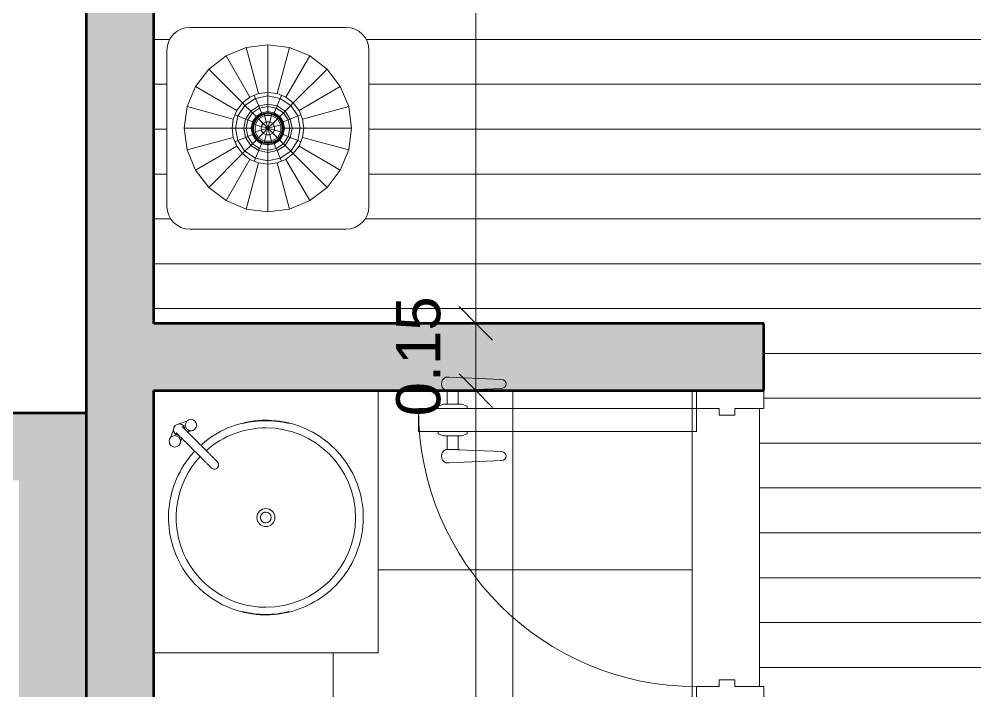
# Model space of a CAD drawing. Header units: metres. Extents: x 11 to 152, y 1 to 34.
# Drawn here: x 83.715 to 85.845, y 26.449 to 27.946 of the extents above; entities that cross this region are included whole.
import ezdxf

# ---------------------------------------------------------------- set-up
doc = ezdxf.new("R2010")
doc.units = ezdxf.units.M
for name, color, linetype, lineweight in [('A-ANNO-DIMS', 211, 'Continuous', 9), ('A-ANNO-DIMS-100', 211, 'Continuous', 9), ('A-DETL-GENF', 92, 'Continuous', 9), ('A-DOOR', 31, 'Continuous', 9), ('A-DOOR-1', 31, 'Continuous', 18), ('A-FLOR', 192, 'Continuous', 9), ('A-FLOR-PATT', 8, 'Continuous', 9), ('A-WALL-1', 113, 'Continuous', 50), ('A-WALL-PATT-1', 111, 'Continuous', 9), ('E-LITE-EQPM', 33, 'Continuous', 9), ('G-IMPT', 8, 'Continuous', 9), ('I-FURN', 30, 'Continuous', 9), ('P-SANR-FIXT', 6, 'Continuous', 9)]:
    doc.layers.add(name, color=color, linetype=linetype, lineweight=lineweight)
doc.styles.add('Arial_1', font='Arial.ttf', dxfattribs={"height": 0.098353})
doc.dimstyles.new('Cota_1_25', dxfattribs={"dimscale": 0.3048, "dimtxt": 0.1, "dimasz": 0.246063, "dimexe": 0, "dimexo": 0.0625, "dimgap": 0.164042, "dimtad": 1, "dimrnd": 0.01, "dimzin": 0, "dimdsep": 46, "dimtxsty": 'Arial_1', "dimblk1": 'OBLIQUE', "dimblk2": 'OBLIQUE', "dimsah": 1, "dimcen": 0.09, "dimazin": 0, "dimtfac": 1, "dimtdec": 4, "dimtix": 1, "dimtmove": 0, "dimatfit": 3, "dimfxl": 0, "dimfxlon": 1, "dimtvp": 1, "dimtolj": 1, "dimtzin": 0, "dimarcsym": 2})

# ---------------------------------------------------------------- blocks, each defined once
blk = doc.blocks.new('EA-Sencilla abisagrada - 70 x 210-1204206-2 Piso _Tipo_')
at = {"layer": 'A-DETL-GENF'}
for p, q in [((0.249, 0.6388), (0.254, 0.6513)), ((0.259, 0.6513), (0.254, 0.6513)), ((0.259, 0.6513), (0.259, 0.5863)), ((0.31, 0.6513), (0.315, 0.6513)), ((0.31, 0.6513), (0.31, 0.5863)), ((0.32, 0.6388), (0.315, 0.6513)), ((0.189, 0.6338), (0.189, 0.6263)), ((0.194, 0.5091), (0.189, 0.6263)), ((0.219, 0.6263), (0.214, 0.5091)), ((0.219, 0.6038), (0.219, 0.6338)), ((0.219, 0.6313), (0.249, 0.6313)), ((0.249, 0.6388), (0.249, 0.5988)), ((0.32, 0.6388), (0.32, 0.5988)), ((0.35, 0.6313), (0.32, 0.6313)), ((0.35, 0.6038), (0.35, 0.6338)), ((0.35, 0.6263), (0.355, 0.5091)), ((0.375, 0.5091), (0.38, 0.6263)), ((0.38, 0.6338), (0.38, 0.6263)), ((0.249, 0.6063), (0.219, 0.6063)), ((0.249, 0.5988), (0.254, 0.5863)), ((0.32, 0.5988), (0.315, 0.5863)), ((0.32, 0.6063), (0.35, 0.6063)), ((0.254, 0.5863), (0.259, 0.5863)), ((0.315, 0.5863), (0.31, 0.5863))]:
    blk.add_line(p, q, dxfattribs=at)
for centre, radius, start, end in [((0.204, 0.6276), 0.0162, 22.6199, 157.3801), ((0.365, 0.6276), 0.0162, 22.6199, 157.3801), ((0.204, 0.5095), 0.01, 182.4476, 357.5524), ((0.365, 0.5095), 0.01, 182.4476, 357.5524)]:
    blk.add_arc(centre, radius, start, end, dxfattribs=at)
at = {"layer": 'A-DOOR'}
blk.add_arc((0.31, 0.075), 0.62, 90, 180, dxfattribs=at)
at = {"layer": 'A-DOOR-1'}
for p, q in [((0.259, 0.075), (0.259, 0.695)), ((0.31, 0.695), (0.259, 0.695)), ((0.31, 0.075), (0.31, 0.695)), ((-0.31, 0.075), (-0.35, 0.075)), ((-0.31, 0.025), (-0.31, 0.075)), ((0.31, 0.075), (0.259, 0.075)), ((0.35, 0.075), (0.31, 0.075)), ((0.31, 0.075), (0.31, 0.025)), ((-0.295, 0.025), (-0.31, 0.025)), ((-0.295, -0.01), (-0.295, 0.025)), ((0.31, 0.025), (0.295, 0.025)), ((0.295, 0.025), (0.295, -0.01)), ((-0.31, -0.075), (-0.31, -0.01)), ((-0.31, -0.01), (-0.295, -0.01)), ((0.295, -0.01), (0.31, -0.01)), ((0.31, -0.01), (0.31, -0.075)), ((-0.35, -0.075), (-0.31, -0.075)), ((0.31, -0.075), (0.35, -0.075))]:
    blk.add_line(p, q, dxfattribs=at)
blk = doc.blocks.new('M_Table-End - nochero-1375290-2 Piso _Tipo_')
at = {"layer": 'I-FURN'}
for p, q in [((0.4029, 0.3774), (0.0545, 0.3774)), ((0.0037, 0.3266), (0.0037, -0.0218)), ((0.4537, -0.0218), (0.4537, 0.3266)), ((0.0545, -0.0726), (0.4029, -0.0726))]:
    blk.add_line(p, q, dxfattribs=at)
for centre, start, end in [((0.0545, 0.3266), 90, 180), ((0.4029, 0.3266), 0, 90), ((0.0545, -0.0218), 180, 270), ((0.4029, -0.0218), 270, 0)]:
    blk.add_arc(centre, 0.0508, start, end, dxfattribs=at)
blk = doc.blocks.new('Lamp38i - Name-1374313-2 Piso _Tipo_')
at = {"layer": 'G-IMPT'}
for p, q in [((0, 0.0381), (0, 0.0265)), ((-0.0265, 0), (-0.0381, 0)), ((0.0265, 0), (0.0381, 0)), ((0, -0.0381), (0, -0.0265))]:
    blk.add_line(p, q, dxfattribs=at)
blk = doc.blocks.new('Lamp38i - 12zlmp38i_dwg-1374311-2 Piso _Tipo_')
at = {"layer": 'G-IMPT'}
for p, q in [((-0.0482, 0.18), (-0.0931, 0.1613)), ((0, 0.1863), (-0.0482, 0.18)), ((-0.0207, 0.0772), (-0.0482, 0.18)), ((0.0482, 0.18), (0, 0.1863)), ((0, 0.0799), (0, 0.1863)), ((0.0207, 0.0772), (0.0482, 0.18)), ((0.0482, 0.18), (0.0931, 0.1613)), ((-0.1317, 0.1317), (-0.0931, 0.1613)), ((-0.04, 0.0693), (-0.0931, 0.1613)), ((0.04, 0.0693), (0.0931, 0.1613)), ((0.1317, 0.1317), (0.0931, 0.1613)), ((-0.1317, 0.1317), (-0.1613, 0.0931)), ((-0.1317, 0.1317), (-0.0565, 0.0565)), ((0.0565, 0.0565), (0.1317, 0.1317)), ((0.1613, 0.0931), (0.1317, 0.1317)), ((-0.1613, 0.0931), (-0.18, 0.0482)), ((-0.1613, 0.0931), (-0.0693, 0.04)), ((0.0693, 0.04), (0.1613, 0.0931)), ((0.18, 0.0482), (0.1613, 0.0931)), ((-0.04, 0.0693), (-0.0565, 0.0565)), ((-0.0511, 0.0511), (-0.0276, 0.0667)), ((-0.0207, 0.0772), (-0.04, 0.0693)), ((-0.0303, 0.0732), (-0.0276, 0.0667)), ((-0.0276, 0.0667), (0, 0.0722)), ((-0.0276, 0.0667), (-0.0206, 0.0498)), ((0, 0.0799), (-0.0207, 0.0772)), ((0.0207, 0.0772), (0, 0.0799)), ((0, 0.0799), (0, 0.0722)), ((0.0276, 0.0667), (0, 0.0722)), ((0, 0.0539), (0, 0.0722)), ((0.0276, 0.0667), (0.0206, 0.0498)), ((0.04, 0.0693), (0.0207, 0.0772)), ((0.0276, 0.0667), (0.0303, 0.0732)), ((0.0511, 0.0511), (0.0276, 0.0667)), ((0.0565, 0.0565), (0.04, 0.0693)), ((-0.18, 0.0482), (-0.1863, 0)), ((-0.0772, 0.0207), (-0.18, 0.0482)), ((-0.0565, 0.0565), (-0.0693, 0.04)), ((-0.0511, 0.0511), (-0.0667, 0.0276)), ((-0.0511, 0.0511), (-0.0565, 0.0565)), ((-0.0511, 0.0511), (-0.0381, 0.0381)), ((-0.0206, 0.0498), (-0.0381, 0.0381)), ((-0.0381, 0.0381), (-0.0206, 0.0498)), ((-0.0344, 0.0344), (-0.0186, 0.0449)), ((-0.0206, 0.0498), (0, 0.0539)), ((0, 0.0539), (-0.0206, 0.0498)), ((-0.0186, 0.0449), (-0.0206, 0.0498)), ((0, 0.0486), (-0.0186, 0.0449)), ((-0.0186, 0.0449), (-0.0142, 0.0343)), ((0.0206, 0.0498), (0, 0.0539)), ((0, 0.0539), (0.0206, 0.0498)), ((0, 0.0486), (0, 0.0539)), ((0, 0.0371), (0, 0.0486)), ((0.0186, 0.0449), (0, 0.0486)), ((0.0142, 0.0343), (0.0186, 0.0449)), ((0.0186, 0.0449), (0.0206, 0.0498)), ((0.0186, 0.0449), (0.0344, 0.0344)), ((0.0381, 0.0381), (0.0206, 0.0498)), ((0.0206, 0.0498), (0.0381, 0.0381)), ((0.0511, 0.0511), (0.0381, 0.0381)), ((0.0511, 0.0511), (0.0565, 0.0565)), ((0.0511, 0.0511), (0.0667, 0.0276)), ((0.0693, 0.04), (0.0565, 0.0565)), ((0.0772, 0.0207), (0.18, 0.0482)), ((0.1863, 0), (0.18, 0.0482)), ((-0.0693, 0.04), (-0.0772, 0.0207)), ((-0.0732, 0.0303), (-0.0667, 0.0276)), ((-0.0722, 0), (-0.0667, 0.0276)), ((-0.0498, 0.0206), (-0.0667, 0.0276)), ((-0.0498, 0.0206), (-0.0381, 0.0381)), ((-0.0498, 0.0206), (-0.0381, 0.0381)), ((-0.0449, 0.0186), (-0.0344, 0.0344)), ((-0.0344, 0.0344), (-0.0381, 0.0381)), ((-0.0262, 0.0262), (-0.0344, 0.0344)), ((-0.0343, 0.0142), (-0.0262, 0.0262)), ((-0.0324, 0.0134), (-0.0248, 0.0248)), ((-0.0319, 0.0085), (-0.0233, 0.0233)), ((-0.0306, 0.0127), (-0.0234, 0.0234)), ((-0.0262, 0.0262), (-0.0142, 0.0343)), ((-0.0262, 0.0262), (-0.0248, 0.0248)), ((-0.0248, 0.0248), (-0.0134, 0.0324)), ((-0.0234, 0.0234), (-0.0248, 0.0248)), ((-0.0234, 0.0234), (-0.0127, 0.0306)), ((-0.0233, 0.0233), (-0.0085, 0.0319)), ((-0.0233, 0.0233), (-0.021, 0.021)), ((-0.021, 0.021), (-0.0077, 0.0287)), ((0, 0.0371), (-0.0142, 0.0343)), ((-0.0142, 0.0343), (-0.0134, 0.0324)), ((0, 0.0351), (-0.0134, 0.0324)), ((-0.0127, 0.0306), (-0.0134, 0.0324)), ((-0.0096, 0.0312), (-0.0127, 0.0306)), ((0.0085, 0.0319), (-0.0085, 0.0319)), ((-0.0077, 0.0287), (-0.0085, 0.0319)), ((0.0077, 0.0287), (-0.0077, 0.0287)), ((-0.0077, 0.0287), (-0.0039, 0.0147)), ((0, 0.0331), (-0.0065, 0.0319)), ((0, 0.0351), (0, 0.0371)), ((0.0142, 0.0343), (0, 0.0371)), ((0, 0.0351), (0.0134, 0.0324)), ((0, 0.0331), (0, 0.0351)), ((0, 0.0319), (0, 0.0331)), ((0.0065, 0.0319), (0, 0.0331)), ((0.0077, 0.0287), (0.0039, 0.0147)), ((0.0085, 0.0319), (0.0077, 0.0287)), ((0.021, 0.021), (0.0077, 0.0287)), ((0.0085, 0.0319), (0.0233, 0.0233)), ((0.0127, 0.0306), (0.0096, 0.0312)), ((0.0127, 0.0306), (0.0134, 0.0324)), ((0.0127, 0.0306), (0.0234, 0.0234)), ((0.0134, 0.0324), (0.0142, 0.0343)), ((0.0134, 0.0324), (0.0248, 0.0248)), ((0.0142, 0.0343), (0.0262, 0.0262)), ((0.021, 0.021), (0.0233, 0.0233)), ((0.0319, 0.0085), (0.0233, 0.0233)), ((0.0234, 0.0234), (0.0248, 0.0248)), ((0.0306, 0.0127), (0.0234, 0.0234)), ((0.0262, 0.0262), (0.0248, 0.0248)), ((0.0324, 0.0134), (0.0248, 0.0248)), ((0.0344, 0.0344), (0.0262, 0.0262)), ((0.0343, 0.0142), (0.0262, 0.0262)), ((0.0344, 0.0344), (0.0381, 0.0381)), ((0.0449, 0.0186), (0.0344, 0.0344)), ((0.0498, 0.0206), (0.0381, 0.0381)), ((0.0498, 0.0206), (0.0381, 0.0381)), ((0.0498, 0.0206), (0.0667, 0.0276)), ((0.0732, 0.0303), (0.0667, 0.0276)), ((0.0722, 0), (0.0667, 0.0276)), ((0.0772, 0.0207), (0.0693, 0.04)), ((-0.0772, 0.0207), (-0.0799, 0)), ((-0.0498, 0.0206), (-0.0539, 0)), ((-0.0539, 0), (-0.0498, 0.0206)), ((-0.0449, 0.0186), (-0.0498, 0.0206)), ((-0.0449, 0.0186), (-0.0486, 0)), ((-0.0343, 0.0142), (-0.0449, 0.0186)), ((-0.0371, 0), (-0.0343, 0.0142)), ((-0.0351, 0), (-0.0324, 0.0134)), ((-0.0324, 0.0134), (-0.0343, 0.0142)), ((-0.0319, 0.0065), (-0.0331, 0)), ((-0.0306, 0.0127), (-0.0324, 0.0134)), ((-0.0319, 0.0085), (-0.0319, -0.0085)), ((-0.0319, 0.0085), (-0.0287, 0.0077)), ((-0.0306, 0.0127), (-0.0312, 0.0096)), ((-0.0287, 0.0077), (-0.021, 0.021)), ((-0.0287, 0.0077), (-0.0147, 0.0039)), ((-0.0287, 0.0077), (-0.0286, -0.0077)), ((-0.021, 0.021), (-0.0108, 0.0108)), ((-0.0147, 0.0039), (-0.0108, 0.0108)), ((-0.0147, 0.0039), (-0.0147, -0.0039)), ((-0.0147, 0.0039), (0, 0)), ((-0.0039, 0.0147), (-0.0108, 0.0108)), ((0, 0), (-0.0108, 0.0108)), ((0.0039, 0.0147), (-0.0039, 0.0147)), ((0, 0), (-0.0039, 0.0147)), ((0.0039, 0.0147), (0, 0)), ((0.0108, 0.0108), (0, 0)), ((0.0147, 0.0039), (0, 0)), ((0.0108, 0.0108), (0.0039, 0.0147)), ((0.021, 0.021), (0.0108, 0.0108)), ((0.0147, 0.0039), (0.0108, 0.0108)), ((0.0286, 0.0077), (0.0147, 0.0039)), ((0.0147, -0.0039), (0.0147, 0.0039)), ((0.0286, 0.0077), (0.021, 0.021)), ((0.0319, 0.0085), (0.0286, 0.0077)), ((0.0286, -0.0077), (0.0286, 0.0077)), ((0.0306, 0.0127), (0.0324, 0.0134)), ((0.0306, 0.0127), (0.0312, 0.0096)), ((0.0319, -0.0085), (0.0319, 0.0085)), ((0.0319, 0.0065), (0.0331, 0)), ((0.0324, 0.0134), (0.0343, 0.0142)), ((0.0351, 0), (0.0324, 0.0134)), ((0.0343, 0.0142), (0.0449, 0.0186)), ((0.0371, 0), (0.0343, 0.0142)), ((0.0449, 0.0186), (0.0498, 0.0206)), ((0.0449, 0.0186), (0.0486, 0)), ((0.0498, 0.0206), (0.0539, 0)), ((0.0539, 0), (0.0498, 0.0206)), ((0.0799, 0), (0.0772, 0.0207)), ((-0.1863, 0), (-0.18, -0.0482)), ((-0.0799, 0), (-0.1863, 0)), ((-0.0772, -0.0207), (-0.18, -0.0482)), ((-0.0799, 0), (-0.0772, -0.0207)), ((-0.0722, 0), (-0.0799, 0)), ((-0.0772, -0.0207), (-0.0693, -0.04)), ((-0.0722, 0), (-0.0539, 0)), ((-0.0722, 0), (-0.0667, -0.0276)), ((-0.0667, -0.0276), (-0.0498, -0.0206)), ((-0.0539, 0), (-0.0498, -0.0206)), ((-0.0539, 0), (-0.0498, -0.0206)), ((-0.0486, 0), (-0.0539, 0)), ((-0.0449, -0.0186), (-0.0498, -0.0206)), ((-0.0498, -0.0206), (-0.0381, -0.0381)), ((-0.0381, -0.0381), (-0.0498, -0.0206)), ((-0.0371, 0), (-0.0486, 0)), ((-0.0486, 0), (-0.0449, -0.0186)), ((-0.0343, -0.0142), (-0.0449, -0.0186)), ((-0.0344, -0.0344), (-0.0449, -0.0186)), ((-0.0351, 0), (-0.0371, 0)), ((-0.0371, 0), (-0.0343, -0.0142)), ((-0.0351, 0), (-0.0324, -0.0134)), ((-0.0331, 0), (-0.0351, 0)), ((-0.0343, -0.0142), (-0.0326, -0.0135)), ((-0.0262, -0.0262), (-0.0343, -0.0142)), ((-0.0319, 0), (-0.0331, 0)), ((-0.0331, 0), (-0.0319, -0.0065)), ((-0.0306, -0.0127), (-0.0324, -0.0134)), ((-0.0324, -0.0134), (-0.0248, -0.0248)), ((-0.0319, -0.0085), (-0.0286, -0.0077)), ((-0.0319, -0.0085), (-0.0233, -0.0233)), ((-0.0312, -0.0096), (-0.0306, -0.0127)), ((-0.0306, -0.0127), (-0.0234, -0.0234)), ((-0.0286, -0.0077), (-0.0147, -0.0039)), ((-0.0286, -0.0077), (-0.021, -0.021)), ((-0.0233, -0.0233), (-0.021, -0.021)), ((-0.0108, -0.0108), (-0.021, -0.021)), ((-0.021, -0.021), (-0.0077, -0.0286)), ((-0.0147, -0.0039), (0, 0)), ((-0.0147, -0.0039), (-0.0108, -0.0108)), ((-0.0108, -0.0108), (0, 0)), ((-0.0108, -0.0108), (-0.0039, -0.0147)), ((-0.0077, -0.0286), (-0.0039, -0.0147)), ((-0.0039, -0.0147), (0, 0)), ((-0.0039, -0.0147), (0.0039, -0.0147)), ((0.0039, -0.0147), (0, 0)), ((0.0108, -0.0108), (0, 0)), ((0.0147, -0.0039), (0, 0)), ((0.0039, -0.0147), (0.0108, -0.0108)), ((0.0077, -0.0287), (0.0039, -0.0147)), ((0.0077, -0.0287), (0.021, -0.021)), ((0.0108, -0.0108), (0.0147, -0.0039)), ((0.0108, -0.0108), (0.021, -0.021)), ((0.0286, -0.0077), (0.0147, -0.0039)), ((0.0286, -0.0077), (0.021, -0.021)), ((0.0233, -0.0233), (0.021, -0.021)), ((0.0233, -0.0233), (0.0319, -0.0085)), ((0.0234, -0.0234), (0.0306, -0.0127)), ((0.0324, -0.0134), (0.0248, -0.0248)), ((0.0343, -0.0142), (0.0262, -0.0262)), ((0.0286, -0.0077), (0.0319, -0.0085)), ((0.0312, -0.0096), (0.0306, -0.0127)), ((0.0306, -0.0127), (0.0324, -0.0134)), ((0.0319, 0), (0.0331, 0)), ((0.0331, 0), (0.0319, -0.0065)), ((0.0351, 0), (0.0324, -0.0134)), ((0.0343, -0.0142), (0.0326, -0.0135)), ((0.0331, 0), (0.0351, 0)), ((0.0371, 0), (0.0343, -0.0142)), ((0.0343, -0.0142), (0.0449, -0.0186)), ((0.0344, -0.0344), (0.0449, -0.0186)), ((0.0351, 0), (0.0371, 0)), ((0.0371, 0), (0.0486, 0)), ((0.0381, -0.0381), (0.0498, -0.0206)), ((0.0381, -0.0381), (0.0498, -0.0206)), ((0.0486, 0), (0.0449, -0.0186)), ((0.0449, -0.0186), (0.0498, -0.0206)), ((0.0486, 0), (0.0539, 0)), ((0.0498, -0.0206), (0.0539, 0)), ((0.0539, 0), (0.0498, -0.0206)), ((0.0498, -0.0206), (0.0667, -0.0276)), ((0.0722, 0), (0.0539, 0)), ((0.0667, -0.0276), (0.0722, 0)), ((0.0693, -0.04), (0.0772, -0.0207)), ((0.0799, 0), (0.0722, 0)), ((0.0772, -0.0207), (0.0799, 0)), ((0.0772, -0.0207), (0.18, -0.0482)), ((0.0799, 0), (0.1863, 0)), ((0.18, -0.0482), (0.1863, 0)), ((-0.1613, -0.0931), (-0.0693, -0.04)), ((-0.0667, -0.0276), (-0.0732, -0.0303)), ((-0.0693, -0.04), (-0.0565, -0.0565)), ((-0.0667, -0.0276), (-0.0511, -0.0511)), ((-0.0511, -0.0511), (-0.0381, -0.0381)), ((-0.0344, -0.0344), (-0.0381, -0.0381)), ((-0.0381, -0.0381), (-0.0206, -0.0498)), ((-0.0381, -0.0381), (-0.0206, -0.0498)), ((-0.0344, -0.0344), (-0.0262, -0.0262)), ((-0.0344, -0.0344), (-0.0186, -0.0449)), ((-0.0262, -0.0262), (-0.0248, -0.0248)), ((-0.0262, -0.0262), (-0.0142, -0.0343)), ((-0.0234, -0.0234), (-0.0248, -0.0248)), ((-0.0248, -0.0248), (-0.0134, -0.0324)), ((-0.0234, -0.0234), (-0.0127, -0.0306)), ((-0.0233, -0.0233), (-0.0085, -0.0319)), ((-0.0186, -0.0449), (-0.0142, -0.0343)), ((-0.0142, -0.0343), (-0.0134, -0.0324)), ((0, -0.0371), (-0.0142, -0.0343)), ((-0.0127, -0.0306), (-0.0134, -0.0324)), ((0, -0.0351), (-0.0134, -0.0324)), ((-0.0096, -0.0312), (-0.0127, -0.0306)), ((-0.0077, -0.0286), (-0.0085, -0.0319)), ((-0.0085, -0.0319), (0.0085, -0.0319)), ((-0.0077, -0.0286), (0.0077, -0.0287)), ((0, -0.0331), (-0.0065, -0.0319)), ((0, -0.0319), (0, -0.0331)), ((0.0065, -0.0319), (0, -0.0331)), ((0, -0.0351), (0.0134, -0.0324)), ((0, -0.0331), (0, -0.0351)), ((0, -0.0371), (0.0142, -0.0343)), ((0, -0.0351), (0, -0.0371)), ((0, -0.0371), (0, -0.0486)), ((0.0085, -0.0319), (0.0077, -0.0287)), ((0.0085, -0.0319), (0.0233, -0.0233)), ((0.0127, -0.0306), (0.0096, -0.0312)), ((0.0127, -0.0306), (0.0234, -0.0234)), ((0.0127, -0.0306), (0.0134, -0.0324)), ((0.0134, -0.0324), (0.0248, -0.0248)), ((0.0134, -0.0324), (0.0142, -0.0343)), ((0.0142, -0.0343), (0.0262, -0.0262)), ((0.0142, -0.0343), (0.0186, -0.0449)), ((0.0186, -0.0449), (0.0344, -0.0344)), ((0.0206, -0.0498), (0.0381, -0.0381)), ((0.0206, -0.0498), (0.0381, -0.0381)), ((0.0234, -0.0234), (0.0248, -0.0248)), ((0.0262, -0.0262), (0.0248, -0.0248)), ((0.0262, -0.0262), (0.0344, -0.0344)), ((0.0344, -0.0344), (0.0381, -0.0381)), ((0.0381, -0.0381), (0.0511, -0.0511)), ((0.0511, -0.0511), (0.0667, -0.0276)), ((0.0693, -0.04), (0.0565, -0.0565)), ((0.0732, -0.0303), (0.0667, -0.0276)), ((0.0693, -0.04), (0.1613, -0.0931)), ((-0.18, -0.0482), (-0.1613, -0.0931)), ((-0.1317, -0.1317), (-0.0565, -0.0565)), ((-0.0511, -0.0511), (-0.0565, -0.0565)), ((-0.0565, -0.0565), (-0.04, -0.0693)), ((-0.0511, -0.0511), (-0.0276, -0.0667)), ((-0.0206, -0.0498), (-0.0276, -0.0667)), ((-0.0186, -0.0449), (-0.0206, -0.0498)), ((-0.0206, -0.0498), (0, -0.0539)), ((0, -0.0539), (-0.0206, -0.0498)), ((0, -0.0486), (-0.0186, -0.0449)), ((0.0186, -0.0449), (0, -0.0486)), ((0, -0.0486), (0, -0.0539)), ((0, -0.0539), (0.0206, -0.0498)), ((0, -0.0539), (0.0206, -0.0498)), ((0, -0.0539), (0, -0.0722)), ((0.0186, -0.0449), (0.0206, -0.0498)), ((0.0206, -0.0498), (0.0276, -0.0667)), ((0.0276, -0.0667), (0.0511, -0.0511)), ((0.04, -0.0693), (0.0565, -0.0565)), ((0.0565, -0.0565), (0.0511, -0.0511)), ((0.0565, -0.0565), (0.1317, -0.1317)), ((0.1613, -0.0931), (0.18, -0.0482)), ((-0.04, -0.0693), (-0.0931, -0.1613)), ((-0.0482, -0.18), (-0.0207, -0.0772)), ((-0.04, -0.0693), (-0.0207, -0.0772)), ((-0.0303, -0.0732), (-0.0276, -0.0667)), ((-0.0276, -0.0667), (0, -0.0722)), ((0, -0.0799), (-0.0207, -0.0772)), ((0.0276, -0.0667), (0, -0.0722)), ((0, -0.0799), (0, -0.0722)), ((0, -0.0799), (0.0207, -0.0772)), ((0, -0.0799), (0, -0.1863)), ((0.0207, -0.0772), (0.04, -0.0693)), ((0.0207, -0.0772), (0.0482, -0.18)), ((0.0303, -0.0732), (0.0276, -0.0667)), ((0.04, -0.0693), (0.0931, -0.1613)), ((-0.1613, -0.0931), (-0.1317, -0.1317)), ((0.1613, -0.0931), (0.1317, -0.1317)), ((-0.1317, -0.1317), (-0.0931, -0.1613)), ((0.0931, -0.1613), (0.1317, -0.1317)), ((-0.0931, -0.1613), (-0.0482, -0.18)), ((0.0482, -0.18), (0.0931, -0.1613)), ((-0.0482, -0.18), (0, -0.1863)), ((0, -0.1863), (0.0482, -0.18))]:
    blk.add_line(p, q, dxfattribs=at)
at = {"xscale": 1.2, "yscale": 1.2, "zscale": 1.2}
blk.add_blockref('Lamp38i - Name-1374313-2 Piso _Tipo_', (0, 0), dxfattribs=at)
blk = doc.blocks.new('Lamp38i - 100 Watt Incandescent-1375292-2 Piso _Tipo_')
blk.add_blockref('Lamp38i - 12zlmp38i_dwg-1374311-2 Piso _Tipo_', (0, 0))
blk = doc.blocks.new('Basin Slab-Round-1Bowl - 550 x 500-1731137-2 Piso _Tipo_')
at = {"layer": 'P-SANR-FIXT'}
for p, q in [((-0.0023, -0.075), (-0.0023, -0.575)), ((0.4969, -0.1195), (0.4767, -0.1121)), ((0.4686, -0.1346), (0.477, -0.1376)), ((0.515, -0.1504), (0.5077, -0.1303)), ((0.4894, -0.1497), (0.4926, -0.1585)), ((-0.0023, -0.575), (0.5822, -0.575))]:
    blk.add_line(p, q, dxfattribs=at)
at = {"layer": 'P-SANR-FIXT', "flags": 128}
for points in [[(0.4477, -0.1669), (0.4439, -0.1635), (0.4374, -0.1578), (0.4306, -0.1524), (0.4236, -0.1473), (0.4164, -0.1424), (0.409, -0.1379), (0.4014, -0.1337), (0.3937, -0.1297), (0.3858, -0.1261), (0.3778, -0.1228), (0.3696, -0.1198), (0.3613, -0.1172), (0.353, -0.1148), (0.3445, -0.1129), (0.336, -0.1112), (0.3274, -0.1099), (0.3188, -0.1089), (0.3102, -0.1083), (0.3015, -0.1081), (0.2928, -0.1081), (0.2841, -0.1086), (0.2755, -0.1093), (0.2669, -0.1105), (0.2583, -0.1119), (0.2499, -0.1137), (0.2414, -0.1159), (0.2331, -0.1183), (0.2249, -0.1211), (0.2168, -0.1243), (0.2089, -0.1277), (0.201, -0.1315), (0.1934, -0.1356), (0.1859, -0.14), (0.1786, -0.1446), (0.1715, -0.1496), (0.1646, -0.1548), (0.1579, -0.1604), (0.1514, -0.1661), (0.1452, -0.1722), (0.1392, -0.1785), (0.1334, -0.185), (0.128, -0.1917), (0.1228, -0.1987), (0.1179, -0.2058), (0.1132, -0.2132), (0.1089, -0.2207), (0.1049, -0.2284), (0.1012, -0.2362), (0.0978, -0.2442), (0.0947, -0.2523), (0.092, -0.2606), (0.0896, -0.2689), (0.0875, -0.2773), (0.0858, -0.2858), (0.0844, -0.2944), (0.0833, -0.303), (0.0826, -0.3116), (0.0823, -0.3203), (0.0822, -0.325)], [(0.4883, -0.125), (0.4883, -0.125), (0.4882, -0.1251), (0.4881, -0.1253), (0.4878, -0.1255), (0.4876, -0.1258), (0.4872, -0.1261), (0.4868, -0.1265), (0.4863, -0.127), (0.4858, -0.1275), (0.4852, -0.1281), (0.4846, -0.1287), (0.4839, -0.1294), (0.4832, -0.1302), (0.4824, -0.131), (0.4815, -0.1319), (0.4806, -0.1328), (0.4796, -0.1337), (0.4786, -0.1347), (0.4776, -0.1358), (0.4765, -0.1369), (0.4753, -0.138), (0.4741, -0.1392), (0.4729, -0.1405), (0.4716, -0.1417), (0.4703, -0.143), (0.469, -0.1444), (0.4676, -0.1457), (0.4662, -0.1471), (0.4648, -0.1486), (0.4633, -0.15), (0.4619, -0.1515), (0.4604, -0.153), (0.4589, -0.1545), (0.4573, -0.156), (0.4558, -0.1575), (0.4543, -0.1591), (0.4527, -0.1606), (0.4511, -0.1622), (0.4496, -0.1638), (0.448, -0.1653), (0.4464, -0.1669), (0.4449, -0.1685), (0.4433, -0.17), (0.4418, -0.1716), (0.4402, -0.1731), (0.4387, -0.1746), (0.4372, -0.1761), (0.4357, -0.1776), (0.4343, -0.1791), (0.4328, -0.1805), (0.4314, -0.1819), (0.43, -0.1833), (0.4287, -0.1847), (0.4274, -0.186), (0.4261, -0.1873), (0.4248, -0.1885), (0.4236, -0.1897), (0.4225, -0.1909), (0.4213, -0.192), (0.4203, -0.1931), (0.4192, -0.1941), (0.4182, -0.1951), (0.4173, -0.1961), (0.4164, -0.1969), (0.4156, -0.1978), (0.4148, -0.1986), (0.4141, -0.1993), (0.4134, -0.2), (0.4128, -0.2006), (0.4122, -0.2011), (0.4117, -0.2016), (0.4113, -0.2021), (0.4109, -0.2024), (0.4106, -0.2027), (0.4104, -0.203), (0.4102, -0.2032), (0.41, -0.2033), (0.41, -0.2034), (0.41, -0.2034)], [(0.4234, -0.2169), (0.4235, -0.2168), (0.4236, -0.2167), (0.4237, -0.2166), (0.4239, -0.2164), (0.4242, -0.2161), (0.4246, -0.2157), (0.425, -0.2153), (0.4254, -0.2149), (0.4259, -0.2143), (0.4265, -0.2138), (0.4272, -0.2131), (0.4279, -0.2124), (0.4286, -0.2117), (0.4294, -0.2109), (0.4303, -0.21), (0.4312, -0.2091), (0.4321, -0.2081), (0.4332, -0.2071), (0.4342, -0.2061), (0.4353, -0.205), (0.4365, -0.2038), (0.4377, -0.2026), (0.4389, -0.2014), (0.4401, -0.2001), (0.4414, -0.1988), (0.4428, -0.1975), (0.4441, -0.1961), (0.4455, -0.1947), (0.447, -0.1933), (0.4484, -0.1919), (0.4499, -0.1904), (0.4514, -0.1889), (0.4529, -0.1874), (0.4544, -0.1859), (0.456, -0.1843), (0.4575, -0.1828), (0.4591, -0.1812), (0.4606, -0.1797), (0.4622, -0.1781), (0.4638, -0.1765), (0.4653, -0.175), (0.4669, -0.1734), (0.4684, -0.1718), (0.47, -0.1703), (0.4715, -0.1688), (0.473, -0.1672), (0.4745, -0.1657), (0.476, -0.1643), (0.4775, -0.1628), (0.4789, -0.1614), (0.4803, -0.16), (0.4817, -0.1586), (0.4831, -0.1572), (0.4844, -0.1559), (0.4857, -0.1546), (0.4869, -0.1534), (0.4881, -0.1522), (0.4893, -0.151), (0.4904, -0.1499), (0.4915, -0.1488), (0.4926, -0.1477), (0.4935, -0.1468), (0.4945, -0.1458), (0.4954, -0.1449), (0.4962, -0.1441), (0.497, -0.1433), (0.4977, -0.1426), (0.4984, -0.1419), (0.499, -0.1413), (0.4995, -0.1407), (0.5, -0.1403), (0.5005, -0.1398), (0.5008, -0.1394), (0.5012, -0.1391), (0.5014, -0.1389), (0.5016, -0.1387), (0.5017, -0.1386), (0.5018, -0.1385), (0.5018, -0.1385)], [(0.5161, -0.325), (0.5159, -0.3163), (0.5154, -0.3077), (0.5145, -0.299), (0.5133, -0.2904), (0.5118, -0.2819), (0.5099, -0.2734), (0.5076, -0.265), (0.5051, -0.2568), (0.5022, -0.2486), (0.499, -0.2405), (0.4954, -0.2326), (0.4916, -0.2248), (0.4874, -0.2172), (0.483, -0.2098), (0.4782, -0.2025), (0.4732, -0.1954), (0.4678, -0.1886), (0.4622, -0.1819), (0.46, -0.1794)], [(0.0822, -0.325), (0.0824, -0.3337), (0.0829, -0.3423), (0.0838, -0.351), (0.085, -0.3596), (0.0865, -0.3681), (0.0884, -0.3766), (0.0907, -0.385), (0.0932, -0.3932), (0.0961, -0.4014), (0.0993, -0.4095), (0.1029, -0.4174), (0.1067, -0.4252), (0.1109, -0.4328), (0.1153, -0.4402), (0.1201, -0.4475), (0.1251, -0.4546), (0.1305, -0.4614), (0.136, -0.4681), (0.1419, -0.4745), (0.148, -0.4806), (0.1543, -0.4865), (0.1609, -0.4922), (0.1677, -0.4976), (0.1747, -0.5027), (0.1819, -0.5076), (0.1893, -0.5121), (0.1969, -0.5163), (0.2046, -0.5203), (0.2125, -0.5239), (0.2205, -0.5272), (0.2287, -0.5302), (0.2369, -0.5328), (0.2453, -0.5352), (0.2538, -0.5371), (0.2623, -0.5388), (0.2709, -0.5401), (0.2795, -0.5411), (0.2881, -0.5417), (0.2968, -0.5419), (0.3055, -0.5419), (0.3141, -0.5414), (0.3228, -0.5407), (0.3314, -0.5395), (0.3399, -0.5381), (0.3484, -0.5363), (0.3568, -0.5341), (0.3652, -0.5317), (0.3734, -0.5289), (0.3815, -0.5257), (0.3894, -0.5223), (0.3972, -0.5185), (0.4049, -0.5144), (0.4124, -0.51), (0.4197, -0.5054), (0.4268, -0.5004), (0.4337, -0.4952), (0.4404, -0.4896), (0.4469, -0.4839), (0.4531, -0.4778), (0.4591, -0.4715), (0.4649, -0.465), (0.4703, -0.4583), (0.4755, -0.4513), (0.4804, -0.4442), (0.485, -0.4368), (0.4894, -0.4293), (0.4934, -0.4216), (0.4971, -0.4138), (0.5005, -0.4058), (0.5036, -0.3977), (0.5063, -0.3894), (0.5087, -0.3811), (0.5108, -0.3727), (0.5125, -0.3642), (0.5139, -0.3556), (0.515, -0.347), (0.5157, -0.3384), (0.516, -0.3297), (0.5161, -0.325)]]:
    blk.add_lwpolyline(points, dxfattribs=at)
at = {"layer": 'P-SANR-FIXT'}
for centre, radius, start, end in [((0.2991, -0.325), 0.2, 47.0318, 180), ((0.4691, -0.122), 0.0127, 135, 315), ((0.4691, -0.122), 0.0127, 315, 135), ((0.4951, -0.1317), 0.0127, 135, 178.0726), ((0.4954, -0.1321), 0.0127, 83.2893, 174.0914), ((0.4951, -0.1317), 0.0127, 315, 135), ((0.5051, -0.158), 0.0127, 135, 315), ((0.4951, -0.1317), 0.0127, 271.9274, 315), ((0.4951, -0.1317), 0.0127, 272.2369, 6.7107), ((0.5051, -0.158), 0.0127, 315, 135), ((0.4167, -0.2101), 0.00953, 122.1429, 225), ((0.2991, -0.325), 0.2, 0, 41.5385), ((0.4167, -0.2101), 0.00952, 225, 327.8571), ((0.2991, -0.325), 0.2159, 166.1538, 180), ((0.2991, -0.325), 0.2159, 0, 13.8462), ((0.2991, -0.325), 0.02, 0, 180), ((0.2992, -0.3249), 0.012, 90, 180.253), ((0.2992, -0.3249), 0.012, 151.9976, 161.3515), ((0.2992, -0.3249), 0.012, 137.83, 146.5795), ((0.2992, -0.3249), 0.012, 123.4827, 132.2634), ((0.2992, -0.3249), 0.012, 108.6021, 118.109), ((0.2992, -0.3249), 0.012, 90, 104.0322), ((0.2992, -0.3249), 0.012, 359.747, 90), ((0.2992, -0.3249), 0.012, 75.9678, 90), ((0.2992, -0.3249), 0.012, 47.7366, 56.5173), ((0.2992, -0.3249), 0.012, 33.4205, 42.17), ((0.2991, -0.325), 0.2159, 180, 193.8462), ((0.2991, -0.325), 0.2, 180, 360), ((0.2991, -0.325), 0.02, 180, 360), ((0.2992, -0.3249), 0.012, 166.0814, 180), ((0.2992, -0.3249), 0.012, 180.253, 270), ((0.2992, -0.3249), 0.012, 270, 359.747), ((0.2992, -0.3249), 0.012, 0, 13.9186), ((0.2991, -0.325), 0.2159, 346.1538, 0)]:
    blk.add_arc(centre, radius, start, end, dxfattribs=at)
blk = doc.blocks.new('DIMBLOCK259-2 Piso _Tipo_')
at = {"layer": 'A-ANNO-DIMS-100', "transparency": 16777216}
for p, q in [((84.7329, 27.1181), (84.6954, 27.1556)), ((84.7329, 24.77), (84.7329, 27.1181)), ((84.7329, 27.1181), (84.7704, 27.0806)), ((84.7329, 27.1181), (84.7329, 27.1181)), ((84.7329, 27.1181), (84.7329, 27.1181)), ((84.7329, 24.77), (84.6954, 24.8075)), ((84.7329, 24.77), (84.7704, 24.7325)), ((84.7329, 24.77), (84.7329, 24.77)), ((84.7329, 24.77), (84.7329, 24.77))]:
    blk.add_line(p, q, dxfattribs=at)
at = {"layer": 'A-ANNO-DIMS-100', "color": 0, "transparency": 16777216, "insert": (84.5553, 25.8117), "char_height": 0.09835, "width": 0.317538, "attachment_point": 1, "rotation": 90, "line_spacing_factor": 0.938532, "style": 'Arial_1'}
blk.add_mtext('2.35', dxfattribs=at)
blk = doc.blocks.new('_Oblique')
at = {"color": 0, "linetype": 'ByBlock', "lineweight": -2}
blk.add_line((-0.5, -0.5), (0.5, 0.5), dxfattribs=at)
blk = doc.blocks.new('DIMBLOCK260-2 Piso _Tipo_')
at = {"layer": 'A-ANNO-DIMS-100', "transparency": 16777216}
for p, q in [((84.7329, 27.2681), (84.6954, 27.3056)), ((84.7329, 27.1181), (84.7329, 27.2681)), ((84.7329, 27.2681), (84.7704, 27.2306)), ((84.7329, 27.2681), (84.7329, 27.2681)), ((84.7329, 27.2681), (84.7329, 27.2681)), ((84.7329, 27.1181), (84.6954, 27.1556)), ((84.7329, 27.1181), (84.7704, 27.0806)), ((84.7329, 27.1181), (84.7329, 27.1181)), ((84.7329, 27.1181), (84.7329, 27.1181))]:
    blk.add_line(p, q, dxfattribs=at)
at = {"layer": 'A-ANNO-DIMS-100', "color": 0, "transparency": 16777216, "insert": (84.5553, 27.0608), "char_height": 0.09835, "width": 0.317538, "attachment_point": 1, "rotation": 90, "line_spacing_factor": 0.938532, "style": 'Arial_1'}
blk.add_mtext('0.15', dxfattribs=at)
blk = doc.blocks.new('DIMBLOCK261-2 Piso _Tipo_')
at = {"layer": 'A-ANNO-DIMS-100', "transparency": 16777216}
for p, q in [((84.7329, 29.9681), (84.6954, 30.0056)), ((84.7329, 27.2681), (84.7329, 29.9681)), ((84.7329, 29.9681), (84.7704, 29.9306)), ((84.7329, 29.9681), (84.7329, 29.9681)), ((84.7329, 29.9681), (84.7329, 29.9681)), ((84.7329, 27.2681), (84.6954, 27.3056)), ((84.7329, 27.2681), (84.7704, 27.2306)), ((84.7329, 27.2681), (84.7329, 27.2681)), ((84.7329, 27.2681), (84.7329, 27.2681))]:
    blk.add_line(p, q, dxfattribs=at)
at = {"layer": 'A-ANNO-DIMS-100', "color": 0, "transparency": 16777216, "insert": (84.5553, 28.4858), "char_height": 0.09835, "width": 0.317538, "attachment_point": 1, "rotation": 90, "line_spacing_factor": 0.938532, "style": 'Arial_1'}
blk.add_mtext('2.70', dxfattribs=at)

msp = doc.modelspace()

# ---------------------------------------------------------------- hatches: boundary and pattern name
at = {"layer": 'A-FLOR-PATT'}
h = msp.add_hatch(dxfattribs=at)
h.set_pattern_fill('FP_55', color=256, style=0, pattern_type=2)
h.set_pattern_definition([(180, (66.9, 11.001), (-1e-17, -0.1), [])])
h.paths.add_polyline_path([(86.1381, 25.3602), (86.1381, 25.3603), (86.1381, 27.0496), (86.728, 27.0497), (86.728, 27.0509), (86.1377, 27.0509), (86.1377, 27.2009), (86.7152, 27.202), (86.7152, 27.242), (86.7652, 27.242), (86.7652, 27.257), (86.8002, 27.257), (86.8002, 27.242), (86.8652, 27.242), (86.8652, 27.2009), (88.8608, 27.2009), (88.8617, 27.4776), (88.8642, 27.4837), (88.8683, 27.489), (88.8735, 27.493), (88.8796, 27.4955), (88.8862, 27.4964), (89.2738, 27.4955), (89.2799, 27.493), (89.2852, 27.489), (89.2892, 27.4837), (89.2918, 27.4776), (89.2926, 27.471), (89.2926, 27.2009), (89.4607, 27.2009), (89.4616, 27.4891), (89.4641, 27.4952), (89.4681, 27.5005), (89.4734, 27.5045), (89.4795, 27.5071), (89.4861, 27.5079), (89.8737, 27.5071), (89.8798, 27.5045), (89.8851, 27.5005), (89.8891, 27.4952), (89.8916, 27.4891), (89.8925, 27.4825), (89.8925, 27.2009), (91.3252, 27.2009), (91.3252, 29.9681), (91.1351, 29.9681), (91.1351, 30.4682), (88.7351, 30.4681), (88.7351, 30.3181), (86.8652, 30.3181), (86.8652, 28.062), (86.8002, 28.062), (86.8002, 28.047), (86.7652, 28.047), (86.7652, 28.062), (86.7152, 28.062), (86.7152, 30.4682), (84.3652, 30.4681), (84.3651, 29.9681), (84.0152, 29.9681), (84.0152, 27.2681), (85.375, 27.2673), (85.375, 27.0781), (85.3651, 27.0781), (85.3651, 26.4581), (85.375, 26.4581), (85.375, 25.3603), (86.1381, 25.3602)], flags=0)
h.paths.add_polyline_path([(84.0954, 27.478), (84.0823, 27.4798), (84.07, 27.4848), (84.0595, 27.4929), (84.0514, 27.5034), (84.0463, 27.5157), (84.0446, 27.5288), (84.0446, 27.8772), (84.0463, 27.8904), (84.0514, 27.9026), (84.0595, 27.9131), (84.07, 27.9212), (84.0823, 27.9263), (84.1007, 27.928), (84.4438, 27.928), (84.457, 27.9263), (84.4692, 27.9212), (84.4797, 27.9131), (84.4878, 27.9026), (84.4929, 27.8904), (84.4946, 27.8772), (84.4946, 27.5288), (84.4929, 27.5157), (84.4878, 27.5034), (84.4797, 27.4929), (84.4692, 27.4848), (84.457, 27.4798), (84.4438, 27.478), (84.3323, 27.478)], flags=0)
h.paths.add_polyline_path([(89.183, 27.5075), (88.8702, 27.5079), (88.8672, 27.5092), (88.8625, 27.5138), (88.8608, 27.5202), (88.8613, 27.5481), (88.8645, 27.5538), (88.8672, 27.5558), (88.8735, 27.5575), (89.2832, 27.557), (89.2863, 27.5558), (89.2909, 27.5511), (89.2926, 27.5448), (89.2926, 27.5202), (89.2909, 27.5138), (89.2863, 27.5092), (89.2799, 27.5075), (89.2561, 27.5075)], flags=0)
h.paths.add_polyline_path([(89.6402, 27.519), (89.4701, 27.5195), (89.4671, 27.5207), (89.4624, 27.5254), (89.4607, 27.5317), (89.4611, 27.5596), (89.4644, 27.5653), (89.4671, 27.5673), (89.4734, 27.569), (89.8831, 27.5686), (89.8862, 27.5673), (89.8908, 27.5627), (89.8925, 27.5563), (89.8925, 27.5317), (89.8908, 27.5254), (89.8862, 27.5207), (89.8798, 27.519), (89.7829, 27.519)], flags=0)
h.paths.add_polyline_path([(88.8732, 27.5595), (88.8657, 27.5615), (88.8602, 27.567), (88.8582, 27.5746), (88.8602, 27.5821), (88.8626, 27.5852), (88.8693, 27.5891), (88.8771, 27.5891), (88.8808, 27.5876), (88.887, 27.5804), (88.8883, 27.5746), (88.8878, 27.5707), (88.8839, 27.5639), (88.8808, 27.5615), (88.8735, 27.5596)], flags=0)
h.paths.add_polyline_path([(89.2799, 27.56), (89.2765, 27.56), (89.2698, 27.5639), (89.2659, 27.5707), (89.2659, 27.5765), (89.2674, 27.5821), (89.2698, 27.5852), (89.2765, 27.5891), (89.2844, 27.5891), (89.2895, 27.5861), (89.294, 27.5804), (89.2955, 27.5746), (89.2926, 27.5662), (89.288, 27.5615), (89.2844, 27.56), (89.2805, 27.56)], flags=0)
h.paths.add_polyline_path([(89.4731, 27.571), (89.4656, 27.5731), (89.4596, 27.5804), (89.4581, 27.5861), (89.4601, 27.5937), (89.4625, 27.5968), (89.4692, 27.6007), (89.477, 27.6007), (89.4807, 27.5992), (89.4862, 27.5937), (89.4882, 27.5861), (89.4866, 27.5804), (89.4838, 27.5755), (89.4807, 27.5731), (89.4734, 27.5711)], flags=0)
h.paths.add_polyline_path([(89.8764, 27.5716), (89.8697, 27.5755), (89.8658, 27.5822), (89.8658, 27.588), (89.8673, 27.5937), (89.8697, 27.5968), (89.8764, 27.6007), (89.8842, 27.6007), (89.8879, 27.5992), (89.8934, 27.5937), (89.8954, 27.5861), (89.8925, 27.5777), (89.8879, 27.5731), (89.8842, 27.5716), (89.8773, 27.5716)], flags=0)
h.paths.add_polyline_path([(85.6593, 27.9855), (84.0546, 27.9855), (84.0546, 29.3855), (85.9546, 29.3853), (85.9546, 27.9855), (85.9292, 27.9855)], flags=0)
h.paths.add_polyline_path([(87.4262, 27.9882), (87.4087, 28.0033), (87.4169, 28.0213), (87.3832, 28.008), (87.1324, 28.2095), (87.1381, 28.2453), (87.1217, 28.2328), (87.1037, 28.2472), (87.154, 28.3113), (87.1506, 28.3422), (87.3397, 28.5777), (87.1551, 28.726), (87.2977, 28.9035), (87.046, 29.1057), (87.0425, 29.138), (86.9798, 29.1884), (86.9942, 29.2063), (87.0129, 29.1977), (86.9996, 29.2314), (87.2011, 29.4822), (87.2369, 29.4765), (87.2244, 29.493), (87.2388, 29.5109), (87.3029, 29.4607), (87.3338, 29.464), (87.5855, 29.2618), (87.7281, 29.4393), (87.9128, 29.291), (88.1019, 29.5264), (88.1342, 29.53), (88.1846, 29.5927), (88.2025, 29.5783), (88.1939, 29.5596), (88.2276, 29.5728), (88.4784, 29.3713), (88.4728, 29.3355), (88.4892, 29.348), (88.5071, 29.3336), (88.4569, 29.2695), (88.4602, 29.2386), (88.2711, 29.0031), (88.4415, 28.8663), (88.2989, 28.6888), (88.5648, 28.4751), (88.5684, 28.4428), (88.6311, 28.3924), (88.6159, 28.3749), (88.598, 28.3831), (88.6112, 28.3494), (88.4097, 28.0986), (88.3739, 28.1043), (88.3864, 28.0879), (88.372, 28.0699), (88.3079, 28.1202), (88.277, 28.1168), (88.011, 28.3305), (87.8684, 28.153), (87.698, 28.2898), (87.5089, 28.0544), (87.4766, 28.0509), (87.4378, 28.0025)], flags=0)
h.paths.add_polyline_path([(89.2523, 28.2417), (89.2394, 28.2438), (89.2275, 28.2491), (89.2174, 28.2573), (88.9425, 28.5479), (88.9348, 28.5585), (88.9301, 28.5707), (88.9288, 28.5836), (88.9309, 28.5965), (88.9362, 28.6084), (88.9444, 28.6186), (89.235, 28.8935), (89.2455, 28.9012), (89.2577, 28.9058), (89.2707, 28.9072), (89.2836, 28.9051), (89.2955, 28.8998), (89.3056, 28.8915), (89.5806, 28.601), (89.5882, 28.5904), (89.5929, 28.5782), (89.5942, 28.5652), (89.5922, 28.5524), (89.5868, 28.5404), (89.5786, 28.5303), (89.2844, 28.2527), (89.2775, 28.2477), (89.2653, 28.2431)], flags=0)
h.paths.add_polyline_path([(90.4179, 28.2471), (90.3988, 28.2471), (90.3988, 29.6949), (91.2751, 29.6949), (91.2751, 28.2471), (90.6354, 28.2471)], flags=0)
h.paths.add_polyline_path([(89.6551, 28.8332), (89.6551, 29.3332), (90.1551, 29.3332), (90.1551, 28.8332), (90.1478, 28.8332)], flags=0)
h.paths.add_polyline_path([(89.2906, 29.339), (89.2775, 29.3392), (89.265, 29.3428), (88.8979, 29.5017), (88.8867, 29.5084), (88.8776, 29.5177), (88.8712, 29.5292), (88.8681, 29.5418), (88.8683, 29.5549), (88.8719, 29.5674), (89.0307, 29.9345), (89.0374, 29.9457), (89.0468, 29.9548), (89.0582, 29.9611), (89.0709, 29.9643), (89.0839, 29.9641), (89.0965, 29.9605), (89.4636, 29.8017), (89.4748, 29.795), (89.4838, 29.7856), (89.4902, 29.7742), (89.4934, 29.7615), (89.4932, 29.7485), (89.4896, 29.7359), (89.3307, 29.3688), (89.324, 29.3576), (89.3147, 29.3486), (89.3032, 29.3422), (89.2914, 29.3392)], flags=0)
h.paths.add_polyline_path([(84.3323, 29.443), (84.0954, 29.443), (84.0823, 29.4447), (84.07, 29.4498), (84.0595, 29.4579), (84.0514, 29.4684), (84.0463, 29.4806), (84.0446, 29.4938), (84.0446, 29.8422), (84.0463, 29.8553), (84.0514, 29.8676), (84.0595, 29.8781), (84.07, 29.8862), (84.0823, 29.8913), (84.0954, 29.893), (84.4438, 29.893), (84.457, 29.8913), (84.4692, 29.8862), (84.4817, 29.8756), (84.4878, 29.8676), (84.4929, 29.8553), (84.4946, 29.8366), (84.4946, 29.4938), (84.4929, 29.4806), (84.4878, 29.4684), (84.4797, 29.4579), (84.4692, 29.4498), (84.457, 29.4447), (84.4438, 29.443)], flags=0)
h = msp.add_hatch(dxfattribs=at)
h.set_pattern_fill('FP_60', color=256, style=0, pattern_type=2)
h.set_pattern_definition([(90, (67.215, 11.118), (-0.4, 2e-17), []), (180, (67.215, 11.118), (-5e-17, -0.4), [])])
h.paths.add_polyline_path([(84.2686, 25.67), (85.2151, 25.67), (85.2151, 27.1181), (84.5151, 27.1181), (84.5151, 26.5336), (84.0152, 26.5336), (84.0152, 25.67)], flags=0)
h.paths.add_polyline_path([(84.0976, 25.943), (84.0912, 25.9432), (84.0851, 25.9451), (84.0782, 25.9497), (84.0751, 25.953), (84.0708, 25.9623), (84.0702, 25.9647), (84.0582, 26.0773), (84.0542, 26.1905), (84.0582, 26.3037), (84.0719, 26.4225), (84.0782, 26.4312), (84.0796, 26.4326), (84.0851, 26.4359), (84.0912, 26.4378), (84.0976, 26.438), (84.1395, 26.4312), (84.18, 26.4186), (84.2205, 26.3989), (84.2241, 26.3917), (84.2299, 26.3293), (84.3347, 26.349), (84.4367, 26.3662), (84.498, 26.3705), (84.5591, 26.3643), (84.6182, 26.3478), (84.6737, 26.3215), (84.724, 26.2862), (84.7451, 26.2634), (84.7599, 26.2361), (84.7676, 26.206), (84.7676, 26.175), (84.7599, 26.1449), (84.7451, 26.1176), (84.724, 26.0948), (84.6737, 26.0595), (84.6182, 26.0332), (84.5591, 26.0167), (84.498, 26.0105), (84.4367, 26.0148), (84.3083, 26.0367), (84.2299, 26.0517), (84.2241, 25.9893), (84.2205, 25.9821), (84.2145, 25.9787), (84.18, 25.9623), (84.1395, 25.9497)], flags=0)
h.paths.add_polyline_path([(84.2755, 26.8291), (84.2767, 26.832), (84.2755, 26.8291)], flags=0)
at = {"layer": 'A-WALL-PATT-1'}
for points in [[(83.886, 25.1181), (84.0151, 25.1181), (84.0151, 29.9681), (83.8651, 29.9681), (83.8651, 25.1181)], [(84.0151, 27.1181), (85.225, 27.1181), (85.225, 27.2681), (84.0151, 27.2681), (84.0151, 27.1291)], [(83.7151, 26.9181), (83.7151, 27.0681), (80.7417, 27.0681), (80.7417, 26.9181), (83.6688, 26.9181)], [(83.7151, 25.1181), (83.8651, 25.1181), (83.8651, 27.0681), (83.7151, 27.0681), (83.7151, 25.7754)]]:
    msp.add_hatch(color=256, dxfattribs=at).paths.add_polyline_path(points, flags=0)
h = msp.add_hatch(color=256, dxfattribs=at)
h.paths.add_polyline_path([(85.375, 24.77), (85.375, 26.4181), (85.225, 26.4181), (85.225, 24.77)], flags=0)
h.paths.add_polyline_path([(85.225, 27.1181), (85.375, 27.1181), (85.375, 27.2681), (85.225, 27.2681)], flags=0)

# ---------------------------------------------------------------- linework, layer by layer
at = {"layer": 'A-FLOR'}
for p, q in [((85.2151, 27.1181), (85.2151, 25.67)), ((85.3651, 27.0781), (85.3651, 26.4581))]:
    msp.add_line(p, q, dxfattribs=at)
at = {"layer": 'A-WALL-1'}
for p, q in [((83.8651, 25.1181), (83.8651, 29.9681)), ((84.0151, 27.2681), (84.0151, 29.9681)), ((85.375, 27.2681), (84.0151, 27.2681)), ((85.375, 27.1181), (85.375, 27.2681)), ((84.0151, 25.1181), (84.0151, 27.1181)), ((84.0151, 27.1181), (85.375, 27.1181)), ((83.8651, 27.0681), (80.7417, 27.0681))]:
    msp.add_line(p, q, dxfattribs=at)

# ---------------------------------------------------------------- block references
at = {"layer": 'A-DOOR', "rotation": 90.00000000000064}
msp.add_blockref('EA-Sencilla abisagrada - 70 x 210-1204206-2 Piso _Tipo_', (85.3, 26.7681), dxfattribs=at)
at = {"layer": 'E-LITE-EQPM'}
msp.add_blockref('Lamp38i - 100 Watt Incandescent-1375292-2 Piso _Tipo_', (84.2696, 27.703), dxfattribs=at)
at = {"layer": 'I-FURN'}
msp.add_blockref('M_Table-End - nochero-1375290-2 Piso _Tipo_', (84.0409, 27.5506), dxfattribs=at)
at = {"layer": 'P-SANR-FIXT', "rotation": 90.00000000000037}
msp.add_blockref('Basin Slab-Round-1Bowl - 550 x 500-1731137-2 Piso _Tipo_', (83.9401, 26.536), dxfattribs=at)

# ---------------------------------------------------------------- dimensions: what is measured, and where the dimension line sits
at = {"layer": 'A-ANNO-DIMS'}
for base, p1, p2, override, picture, middle in [((84.7329, 29.9681), (84.7329, 27.2681), (84.7329, 29.9681), {"dimpost": '<>', "dimfxl": 2.700001}, 'DIMBLOCK261-2 Piso _Tipo_', (84.6327, 28.6181)), ((84.7329, 27.2681), (84.7329, 27.1181), (84.7329, 27.2681), {"dimpost": '<>', "dimfxl": 0.15}, 'DIMBLOCK260-2 Piso _Tipo_', (84.6327, 27.1931)), ((84.7329, 27.1181), (84.7329, 24.77), (84.7329, 27.1181), {"dimpost": '<>', "dimfxl": 2.348168}, 'DIMBLOCK259-2 Piso _Tipo_', (84.6326, 25.9441))]:
    dim = msp.add_linear_dim(base=base, p1=p1, p2=p2, angle=90, dimstyle='Cota_1_25', override=override, dxfattribs=at)
    dim.commit()
    dim.dimension.update_dxf_attribs({"geometry": picture, "text_midpoint": middle})

doc.saveas('drawing.dxf')
